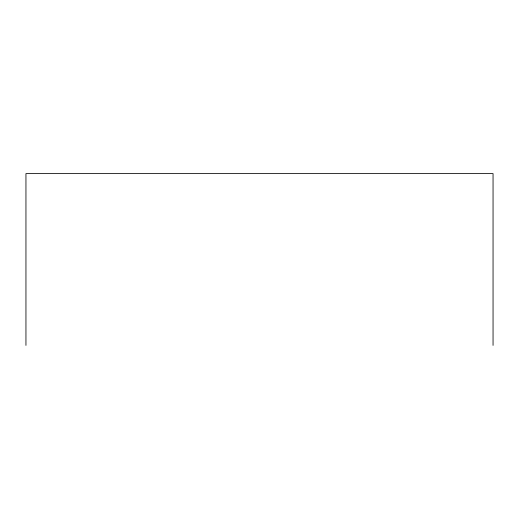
<?xml version="1.0" encoding="UTF-8"?>
<svg xmlns="http://www.w3.org/2000/svg" width="519" height="519" viewBox="0 0 519 519"><rect width="100%" height="100%" fill="white"/><g stroke="black" fill="none" stroke-linecap="round" stroke-linejoin="round"><path stroke-width="0.78" d="M493.05 345.388L493.05 173.612L25.95 173.612L25.95 345.388"/></g></svg>
